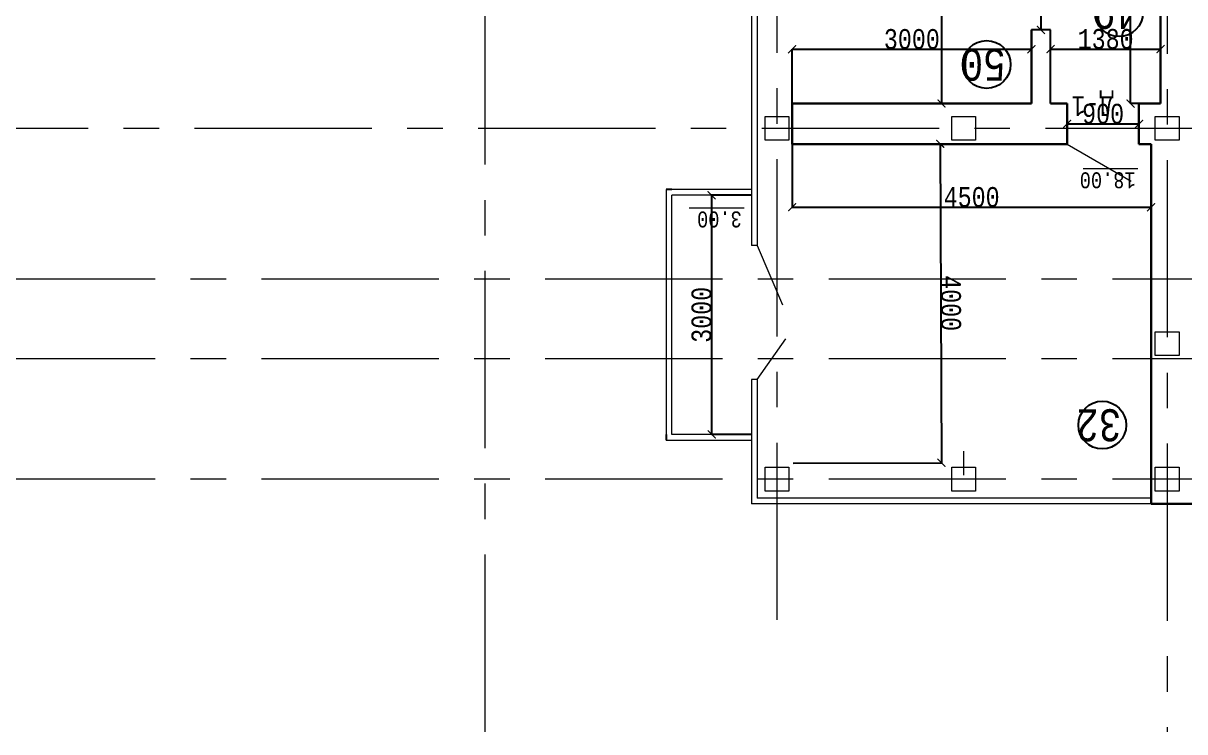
# Model space of a CAD drawing. Header units: millimetres. Extents: x -689206 to 4969298, y -1019800 to 703299.
# Drawn here: x 344555 to 359119, y -964577 to -955693 of the extents above; entities that cross this region are included whole.
import ezdxf

# ---------------------------------------------------------------- set-up
doc = ezdxf.new("R2010")
doc.units = ezdxf.units.MM
doc.linetypes.add('осеваяX2', pattern=[101.6, 63.5, -12.7, 12.7, -12.7])
for name, color, linetype, lineweight in [('б', 231, 'Continuous', 30), ('РАЗМЕРЫ', 7, 'Continuous', 9), ('стены', 7, 'Continuous', 20)]:
    doc.layers.add(name, color=color, linetype=linetype, lineweight=lineweight)
doc.layers.add('четотам', color=7, linetype='Continuous')
doc.styles.add('Аннотативный', font='isocteur.ttf', dxfattribs={"width": 0.7, "height": 250})
doc.dimstyles.new('Аннотативный', dxfattribs={"dimscale": 0, "dimtxt": 250, "dimasz": 100, "dimexe": 1.25, "dimexo": 0.625, "dimtad": 1, "dimdec": 0, "dimtxsty": 'Аннотативный', "dimblk": 'ARCHTICK', "dimcen": 2.5, "dimadec": 0, "dimazin": 0, "dimtfac": 1, "dimtdec": 0, "dimtmove": 0, "dimatfit": 3, "dimfxl": 1, "dimarcsym": 0})

# ---------------------------------------------------------------- blocks, each defined once
blk = doc.blocks.new('_ArchTick')
at = {"color": 0, "linetype": 'ByBlock', "const_width": 0.15}
blk.add_lwpolyline([(-0.5, -0.5), (0.5, 0.5)], dxfattribs=at)
blk = doc.blocks.new('*D4263')
at = {"layer": 'Defpoints', "color": 0, "lineweight": 5, "transparency": 16777216}
for p in [(354197, -957210), (354211, -961210), (356067, -961204)]:
    blk.add_point(p, dxfattribs=at)
at = {"layer": 'стены', "color": 0, "lineweight": -2, "transparency": 16777216}
for p, q in [((354197, -957210), (356054, -957204)), ((356053, -957204), (356067, -961204)), ((354211, -961210), (356068, -961204))]:
    blk.add_line(p, q, dxfattribs=at)
at = {"layer": 'стены', "color": 0, "lineweight": -2, "transparency": 16777216, "xscale": 100, "yscale": 100, "zscale": 100}
for p, rotation in [((356053, -957204), 90.20304078686347), ((356067, -961204), 270.2030407868634)]:
    blk.add_blockref('_ArchTick', p, dxfattribs=dict(at, rotation=rotation))
at = {"layer": 'стены', "color": 0, "lineweight": 5, "transparency": 16777216, "insert": (356186, -959203), "char_height": 250, "attachment_point": 5, "rotation": 270.203, "style": 'Аннотативный'}
blk.add_mtext('4000', dxfattribs=at)
blk = doc.blocks.new('*D4264')
at = {"layer": 'Defpoints', "color": 0, "lineweight": 5, "transparency": 16777216}
for p in [(357197, -950935), (356068, -956700), (357197, -956700)]:
    blk.add_point(p, dxfattribs=at)
at = {"layer": 'стены', "color": 0, "lineweight": -2, "transparency": 16777216}
for p, q in [((357196, -950935), (356067, -950935)), ((356068, -950935), (356068, -956700)), ((357196, -956700), (356067, -956700))]:
    blk.add_line(p, q, dxfattribs=at)
at = {"layer": 'стены', "color": 0, "lineweight": -2, "transparency": 16777216, "xscale": 100, "yscale": 100, "zscale": 100}
for p, rotation in [((356068, -950935), 90), ((356068, -956700), 270)]:
    blk.add_blockref('_ArchTick', p, dxfattribs=dict(at, rotation=rotation))
at = {"layer": 'стены', "color": 0, "lineweight": 5, "transparency": 16777216, "insert": (355942, -953818), "char_height": 250, "attachment_point": 5, "rotation": 90, "style": 'Аннотативный'}
blk.add_mtext('5765', dxfattribs=at)
blk = doc.blocks.new('*D4309')
at = {"layer": 'Defpoints', "color": 0, "lineweight": 5, "transparency": 16777216}
for p in [(357645, -956955), (358545, -956955), (358545, -956955)]:
    blk.add_point(p, dxfattribs=at)
at = {"layer": 'стены', "color": 0, "lineweight": -2, "transparency": 16777216}
for p, q in [((357645, -956955), (357645, -956954)), ((357645, -956955), (358545, -956955)), ((358545, -956955), (358545, -956954))]:
    blk.add_line(p, q, dxfattribs=at)
at = {"layer": 'стены', "color": 0, "lineweight": -2, "transparency": 16777216, "xscale": 100, "yscale": 100, "zscale": 100, "rotation": 180}
blk.add_blockref('_ArchTick', (357645, -956955), dxfattribs=at)
at = {"layer": 'стены', "color": 0, "lineweight": -2, "transparency": 16777216, "xscale": 100, "yscale": 100, "zscale": 100}
blk.add_blockref('_ArchTick', (358545, -956955), dxfattribs=at)
at = {"layer": 'стены', "color": 0, "lineweight": 5, "transparency": 16777216, "insert": (358095, -956830), "char_height": 250, "attachment_point": 5, "style": 'Аннотативный'}
blk.add_mtext('900', dxfattribs=at)
blk = doc.blocks.new('*D4285')
at = {"layer": 'Defpoints', "color": 0, "linetype": 'ByBlock', "lineweight": 5, "transparency": 16777216}
for p in [(353687, -957849), (353187, -960849), (353687, -960849)]:
    blk.add_point(p, dxfattribs=at)
at = {"layer": 'б', "color": 0, "linetype": 'ByBlock', "lineweight": -2, "transparency": 16777216}
for p, q in [((353686, -957849), (353185, -957849)), ((353187, -957849), (353187, -960849)), ((353686, -960849), (353185, -960849))]:
    blk.add_line(p, q, dxfattribs=at)
at = {"layer": 'б', "color": 0, "linetype": 'ByBlock', "lineweight": -2, "transparency": 16777216, "xscale": 100, "yscale": 100, "zscale": 100}
for p, rotation in [((353187, -957849), 90), ((353187, -960849), 270)]:
    blk.add_blockref('_ArchTick', p, dxfattribs=dict(at, rotation=rotation))
at = {"layer": 'б', "color": 0, "linetype": 'ByBlock', "lineweight": 5, "transparency": 16777216, "insert": (353061, -959349), "char_height": 250, "attachment_point": 5, "rotation": 90, "style": 'Аннотативный'}
blk.add_mtext('3000', dxfattribs=at)
blk = doc.blocks.new('*D4365')
at = {"layer": 'Defpoints', "color": 0, "linetype": 'ByBlock', "lineweight": 5, "transparency": 16777216}
for p in [(357197, -956019), (354197, -956700), (357197, -956700)]:
    blk.add_point(p, dxfattribs=at)
at = {"layer": 'РАЗМЕРЫ', "color": 0, "linetype": 'ByBlock', "lineweight": -2, "transparency": 16777216}
for p, q in [((354197, -956700), (354197, -956017)), ((354197, -956019), (357197, -956019)), ((357197, -956700), (357197, -956017))]:
    blk.add_line(p, q, dxfattribs=at)
at = {"layer": 'РАЗМЕРЫ', "color": 0, "linetype": 'ByBlock', "lineweight": -2, "transparency": 16777216, "xscale": 100, "yscale": 100, "zscale": 100, "rotation": 180}
blk.add_blockref('_ArchTick', (354197, -956019), dxfattribs=at)
at = {"layer": 'РАЗМЕРЫ', "color": 0, "linetype": 'ByBlock', "lineweight": -2, "transparency": 16777216, "xscale": 100, "yscale": 100, "zscale": 100}
blk.add_blockref('_ArchTick', (357197, -956019), dxfattribs=at)
at = {"layer": 'РАЗМЕРЫ', "color": 0, "linetype": 'ByBlock', "lineweight": 5, "transparency": 16777216, "insert": (355697, -955893), "char_height": 250, "attachment_point": 5, "style": 'Аннотативный'}
blk.add_mtext('3000', dxfattribs=at)
blk = doc.blocks.new('*D4405')
at = {"layer": 'Defpoints', "color": 0, "linetype": 'ByBlock', "lineweight": 5, "transparency": 16777216}
for p in [(354197, -957210), (358697, -957210), (358697, -958000)]:
    blk.add_point(p, dxfattribs=at)
at = {"layer": 'РАЗМЕРЫ', "color": 0, "linetype": 'ByBlock', "lineweight": -2, "transparency": 16777216}
for p, q in [((354197, -957211), (354197, -958001)), ((358697, -957211), (358697, -958001)), ((354197, -958000), (358697, -958000))]:
    blk.add_line(p, q, dxfattribs=at)
at = {"layer": 'РАЗМЕРЫ', "color": 0, "linetype": 'ByBlock', "lineweight": -2, "transparency": 16777216, "xscale": 100, "yscale": 100, "zscale": 100, "rotation": 180}
blk.add_blockref('_ArchTick', (354197, -958000), dxfattribs=at)
at = {"layer": 'РАЗМЕРЫ', "color": 0, "linetype": 'ByBlock', "lineweight": -2, "transparency": 16777216, "xscale": 100, "yscale": 100, "zscale": 100}
blk.add_blockref('_ArchTick', (358697, -958000), dxfattribs=at)
at = {"layer": 'РАЗМЕРЫ', "color": 0, "linetype": 'ByBlock', "lineweight": 5, "transparency": 16777216, "insert": (356447, -957874), "char_height": 250, "attachment_point": 5, "style": 'Аннотативный'}
blk.add_mtext('4500', dxfattribs=at)
blk = doc.blocks.new('*D4398')
at = {"layer": 'Defpoints', "color": 0, "linetype": 'ByBlock', "lineweight": 5, "transparency": 16777216}
for p in [(357315, -954877), (357315, -955777), (357315, -955777)]:
    blk.add_point(p, dxfattribs=at)
at = {"layer": 'РАЗМЕРЫ', "color": 0, "linetype": 'ByBlock', "lineweight": -2, "transparency": 16777216}
for p, q in [((357314, -954877), (357314, -954877)), ((357315, -954877), (357315, -955777)), ((357314, -955777), (357314, -955777))]:
    blk.add_line(p, q, dxfattribs=at)
at = {"layer": 'РАЗМЕРЫ', "color": 0, "linetype": 'ByBlock', "lineweight": -2, "transparency": 16777216, "xscale": 100, "yscale": 100, "zscale": 100}
for p, rotation in [((357315, -954877), 90), ((357315, -955777), 270)]:
    blk.add_blockref('_ArchTick', p, dxfattribs=dict(at, rotation=rotation))
at = {"layer": 'РАЗМЕРЫ', "color": 0, "linetype": 'ByBlock', "lineweight": 5, "transparency": 16777216, "insert": (357189, -955327), "char_height": 250, "attachment_point": 5, "rotation": 90, "style": 'Аннотативный'}
blk.add_mtext('900', dxfattribs=at)
blk = doc.blocks.new('*D4399')
at = {"layer": 'Defpoints', "color": 0, "linetype": 'ByBlock', "lineweight": 5, "transparency": 16777216}
for p in [(358817, -956017), (357437, -956700), (358817, -956700)]:
    blk.add_point(p, dxfattribs=at)
at = {"layer": 'РАЗМЕРЫ', "color": 0, "linetype": 'ByBlock', "lineweight": -2, "transparency": 16777216}
for p, q in [((357437, -956700), (357437, -956016)), ((357437, -956017), (358817, -956017)), ((358817, -956700), (358817, -956016))]:
    blk.add_line(p, q, dxfattribs=at)
at = {"layer": 'РАЗМЕРЫ', "color": 0, "linetype": 'ByBlock', "lineweight": -2, "transparency": 16777216, "xscale": 100, "yscale": 100, "zscale": 100, "rotation": 180}
blk.add_blockref('_ArchTick', (357437, -956017), dxfattribs=at)
at = {"layer": 'РАЗМЕРЫ', "color": 0, "linetype": 'ByBlock', "lineweight": -2, "transparency": 16777216, "xscale": 100, "yscale": 100, "zscale": 100}
blk.add_blockref('_ArchTick', (358817, -956017), dxfattribs=at)
at = {"layer": 'РАЗМЕРЫ', "color": 0, "linetype": 'ByBlock', "lineweight": 5, "transparency": 16777216, "insert": (358127, -955892), "char_height": 250, "attachment_point": 5, "style": 'Аннотативный'}
blk.add_mtext('1380', dxfattribs=at)
blk = doc.blocks.new('*D4400')
at = {"layer": 'Defpoints', "color": 0, "linetype": 'ByBlock', "lineweight": 5, "transparency": 16777216}
for p in [(358439, -952371), (358854, -952371), (358817, -956700)]:
    blk.add_point(p, dxfattribs=at)
at = {"layer": 'РАЗМЕРЫ', "color": 0, "linetype": 'ByBlock', "lineweight": -2, "transparency": 16777216}
for p, q in [((358853, -952371), (358438, -952371)), ((358439, -956700), (358439, -952371)), ((358816, -956700), (358438, -956700))]:
    blk.add_line(p, q, dxfattribs=at)
at = {"layer": 'РАЗМЕРЫ', "color": 0, "linetype": 'ByBlock', "lineweight": -2, "transparency": 16777216, "xscale": 100, "yscale": 100, "zscale": 100}
for p, rotation in [((358439, -952371), 90), ((358439, -956700), 270)]:
    blk.add_blockref('_ArchTick', p, dxfattribs=dict(at, rotation=rotation))
at = {"layer": 'РАЗМЕРЫ', "color": 0, "linetype": 'ByBlock', "lineweight": 5, "transparency": 16777216, "insert": (358313, -954536), "char_height": 250, "attachment_point": 5, "rotation": 90, "style": 'Аннотативный'}
blk.add_mtext('4330', dxfattribs=at)

msp = doc.modelspace()

# ---------------------------------------------------------------- linework, layer by layer
at = {"layer": 'б', "color": 18, "linetype": 'ByBlock', "lineweight": 25, "true_color": 0x000000}
for p, q in [((352686.6, -957779.3), (352616.6, -957779.3)), ((352616.6, -960849.3), (352616.6, -960919.3))]:
    msp.add_line(p, q, dxfattribs=at)
at = {"layer": 'б', "color": 18, "linetype": 'ByBlock', "lineweight": 9, "true_color": 0x000000}
for p, q in [((352616.6, -957779.3), (352616.6, -960849.3)), ((353686.6, -957779.3), (352686.6, -957779.3)), ((353686.6, -957849.3), (352686.6, -957849.3)), ((352686.6, -960849.3), (352686.6, -957849.3)), ((353756.6, -958479.1), (354073.1, -959223.1)), ((353756.6, -960159.1), (354117.4, -959652)), ((352616.6, -960919.3), (353686.6, -960919.3)), ((353686.6, -960849.3), (352686.6, -960849.3))]:
    msp.add_line(p, q, dxfattribs=at)
at = {"layer": 'РАЗМЕРЫ', "linetype": 'осеваяX2', "lineweight": 5, "ltscale": 35}
for p, q in [((358896.7, -914735.9), (358896.7, -964577.2)), ((332479.4, -957010.3), (399549.4, -957010.3)), ((399549.4, -961409.7), (332346.7, -961408.5))]:
    msp.add_line(p, q, dxfattribs=at)
at = {"layer": 'РАЗМЕРЫ', "lineweight": 5}
for p, q in [((353686.6, -954642.1), (353686.6, -958479.1)), ((353756.6, -954642.1), (353756.6, -958479.1)), ((353686.6, -960159.1), (353686.6, -961718.3)), ((353756.6, -960159.1), (353756.6, -961648.3)), ((358696.7, -961648.3), (353756.6, -961648.3)), ((358696.7, -961718.3), (353686.6, -961718.3))]:
    msp.add_line(p, q, dxfattribs=at)
at = {"layer": 'РАЗМЕРЫ', "linetype": 'ByBlock', "lineweight": 20}
for p, q in [((357196.6, -956700.3), (357193.2, -955777.3)), ((357193.2, -955777.3), (357436.6, -955777.3))]:
    msp.add_line(p, q, dxfattribs=at)
at = {"layer": 'РАЗМЕРЫ', "linetype": 'ByBlock', "lineweight": 25}
for p, q in [((357436.6, -955777.3), (357196.6, -955777.3)), ((357196.6, -955777.3), (357196.6, -956700.3)), ((357436.6, -956700.3), (357436.6, -955777.3))]:
    msp.add_line(p, q, dxfattribs=at)
at = {"layer": 'РАЗМЕРЫ'}
for p, q in [((358532.4, -957519.2), (357843.2, -957519.2)), ((353594.3, -958009.8), (352905.1, -958009.8)), ((356020.6, -961210.3), (354520.6, -961210.3))]:
    msp.add_line(p, q, dxfattribs=at)
at = {"layer": 'РАЗМЕРЫ', "lineweight": 9, "ltscale": 35}
for p, q in [((353756.6, -958479.1), (353686.6, -958479.1)), ((353756.6, -960159.1), (353686.6, -960159.1))]:
    msp.add_line(p, q, dxfattribs=at)
at = {"layer": 'стены', "linetype": 'осеваяX2', "lineweight": 5, "ltscale": 35}
for p, q in [((350346.7, -964577.2), (350346.7, -914735.9)), ((354006.6, -963175.7), (354006.6, -914735.9)), ((399549.4, -958900.3), (332346.7, -958900.3)), ((399549.4, -959900.3), (332346.7, -959900.3))]:
    msp.add_line(p, q, dxfattribs=at)
at = {"layer": 'стены', "lineweight": 30}
for p, q in [((358816.7, -955020.3), (358816.7, -956700.3)), ((354196.6, -956700.3), (357196.6, -956700.3)), ((354196.6, -957210.3), (354196.6, -956700.3)), ((357644.6, -956700.3), (357436.6, -956700.3)), ((357644.6, -957210.3), (357644.6, -956700.3)), ((358544.7, -956700.3), (358704.7, -956700.3)), ((358816.7, -956700.3), (358544.7, -956700.3)), ((358544.7, -957210.3), (358544.7, -956700.3)), ((357644.6, -957210.3), (354196.6, -957210.3)), ((354196.6, -957210.3), (357644.6, -957210.3)), ((358696.7, -957210.3), (358544.7, -957210.3)), ((358696.7, -961718.3), (358696.7, -957210.3)), ((358696.7, -961718.3), (359214.7, -961718.3))]:
    msp.add_line(p, q, dxfattribs=at)
at = {"layer": 'стены', "lineweight": 20}
for p, q in [((357196.6, -955777.3), (357196.6, -956700.3)), ((357436.6, -956700.3), (357436.6, -955777.3))]:
    msp.add_line(p, q, dxfattribs=at)
at = {"layer": 'стены'}
for p, q in [((357196.6, -956700.3), (356834.7, -956700.3)), ((357436.6, -956700.3), (357644.6, -956700.3)), ((358696.7, -957210.3), (358544.7, -957210.3)), ((356346.7, -961058.3), (356346.7, -961358.3))]:
    msp.add_line(p, q, dxfattribs=at)
at = {"layer": 'стены', "lineweight": 9}
msp.add_line((357644.6, -957210.3), (358445.3, -957672.5), dxfattribs=at)
at = {"layer": 'стены', "lineweight": 20}
for points in [[(354156.6, -957160.3), (353856.6, -957160.3), (353856.6, -956860.3), (354156.6, -956860.3)], [(356496.7, -957160.3), (356196.7, -957160.3), (356196.7, -956860.3), (356496.7, -956860.3)], [(359046.7, -957160.3), (358746.7, -957160.3), (358746.7, -956860.3), (359046.7, -956860.3)], [(359046.7, -959860.3), (358746.7, -959860.3), (358746.7, -959560.3), (359046.7, -959560.3)], [(354156.6, -961559), (353856.6, -961559), (353856.6, -961259), (354156.6, -961259)], [(356496.7, -961559), (356196.7, -961559), (356196.7, -961259), (356496.7, -961259)], [(359046.7, -961559), (358746.7, -961559), (358746.7, -961259), (359046.7, -961259)]]:
    msp.add_lwpolyline(points, close=True, dxfattribs=at)
at = {"layer": 'четотам'}
for centre in [(358294.7, -955560.2), (356634.7, -956210.2), (358084.7, -960731.2)]:
    msp.add_circle(centre, 300, dxfattribs=at)

# ---------------------------------------------------------------- texts
at = {"layer": 'РАЗМЕРЫ', "lineweight": 20, "ltscale": 150, "attachment_point": 1, "rotation": 180, "style": 'Аннотативный'}
for s, insert, char_height, width in [('49', (358532, -955763.3), 401.1, 1460), ('50', (356872, -956413.3), 401.1, 1460), ('Д-1', (358224.7, -956857.8), 250, 922.913), ('32', (358322, -960934.2), 401.1, 1460)]:
    msp.add_mtext(s, dxfattribs=dict(at, insert=insert, char_height=char_height, width=width))
at = {"layer": 'РАЗМЕРЫ', "char_height": 200, "width": 656.117, "attachment_point": 1, "rotation": 180, "style": 'Аннотативный'}
for s, insert in [('18.00', (358503.1, -957762)), ('3.00', (353565, -958252.6))]:
    msp.add_mtext(s, dxfattribs=dict(at, insert=insert))

# ---------------------------------------------------------------- dimensions: what is measured, and where the dimension line sits
at = {"layer": 'б', "color": 18, "linetype": 'ByBlock', "lineweight": 5, "true_color": 0x000000}
dim = msp.add_aligned_dim(p1=(353686.6, -957849.3), p2=(353686.6, -960849.3), distance=-500, dimstyle='Аннотативный', dxfattribs=at)
dim.commit()
dim.dimension.update_dxf_attribs({"geometry": '*D4285', "text_midpoint": (353061, -959349.3)})
at = {"layer": 'РАЗМЕРЫ', "linetype": 'ByBlock', "lineweight": 5}
dim = msp.add_linear_dim(base=(358438.9, -952370.8), p1=(358816.7, -956700.3), p2=(358854, -952370.8), angle=270, text='4330', dimstyle='Аннотативный', dxfattribs=at)
dim.commit()
dim.dimension.update_dxf_attribs({"geometry": '*D4400', "text_midpoint": (358313.3, -954535.5)})
for base, p1, p2, angle, picture, middle in [((357314.9, -955777.3), (357314.9, -954877.3), (357314.9, -955777.3), 270, '*D4398', (357189.3, -955327.3)), ((358816.7, -956017.3), (357437, -956700.3), (358816.7, -956700.3), 180, '*D4399', (358126.8, -955891.7)), ((358696.7, -957999.5), (354196.6, -957210.3), (358696.7, -957210.3), 180, '*D4405', (356446.6, -957873.9))]:
    dim = msp.add_linear_dim(base=base, p1=p1, p2=p2, angle=angle, dimstyle='Аннотативный', dxfattribs=at)
    dim.commit()
    dim.dimension.update_dxf_attribs({"geometry": picture, "text_midpoint": middle})
dim = msp.add_aligned_dim(p1=(354196.6, -956700.3), p2=(357196.6, -956700.3), distance=681.7, dimstyle='Аннотативный', dxfattribs=at)
dim.commit()
dim.dimension.update_dxf_attribs({"geometry": '*D4365', "text_midpoint": (355696.6, -955893)})
at = {"layer": 'стены', "lineweight": 5}
for p1, p2, distance, picture, middle in [((357196.6, -950935.4), (357196.6, -956700.3), -1128.5, '*D4264', (355942.5, -953817.8)), ((357644.6, -956955.3), (358544.7, -956955.3), 0, '*D4309', (358094.6, -956829.6)), ((354196.6, -957210.3), (354210.8, -961210.3), 1856.2, '*D4263', (356185.5, -959203.2))]:
    dim = msp.add_aligned_dim(p1=p1, p2=p2, distance=distance, dimstyle='Аннотативный', dxfattribs=at)
    dim.commit()
    dim.dimension.update_dxf_attribs({"geometry": picture, "text_midpoint": middle})

doc.saveas('drawing.dxf')
